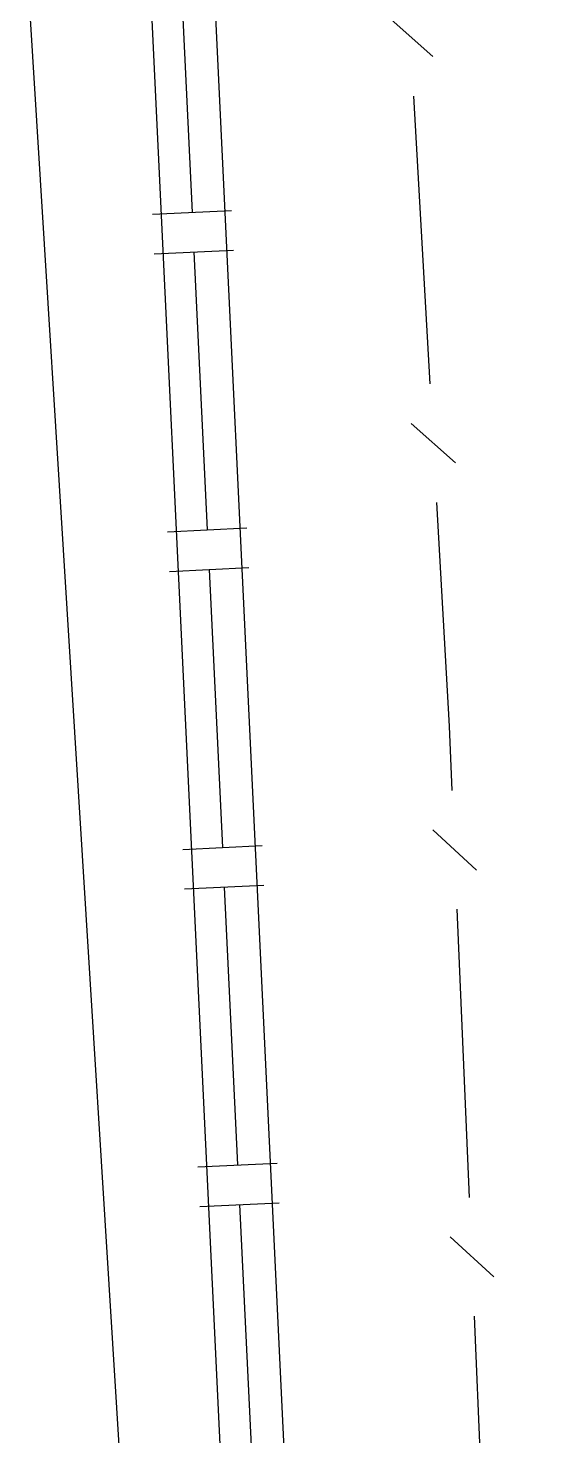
# Model space of a CAD drawing. Header units: metres. Extents: x -3947 to -3704, y 4976 to 6609.
# Drawn here: x -3879.65 to -3872.99, y 6360.59 to 6378.33 of the extents above; entities that cross this region are included whole.
import ezdxf

# ---------------------------------------------------------------- set-up
doc = ezdxf.new("R2010")
doc.units = ezdxf.units.M
doc.header["$MEASUREMENT"] = 0
for name, color, linetype, lineweight in [('Водосток', 7, 'Continuous', 25), ('Газопровод', 7, 'Continuous', 25), ('Кабель связи', 7, 'Continuous', 25)]:
    doc.layers.add(name, color=color, linetype=linetype, lineweight=lineweight)

msp = doc.modelspace()

# ---------------------------------------------------------------- linework, layer by layer
at = {"layer": 'Водосток', "linetype": 'Continuous'}
msp.add_line((-3879.647, 6378.845), (-3877.021, 6336.634), dxfattribs=at)
at = {"layer": 'Газопровод', "linetype": 'Continuous'}
for p, q in [((-3877.751, 6379.511), (-3877.583, 6376.008)), ((-3878.082, 6375.985), (-3877.084, 6376.032)), ((-3878.059, 6375.485), (-3877.06, 6375.533)), ((-3877.559, 6375.509), (-3877.392, 6372.006)), ((-3877.891, 6371.982), (-3876.892, 6372.03)), ((-3877.867, 6371.483), (-3876.868, 6371.531)), ((-3877.368, 6371.507), (-3877.2, 6368.004)), ((-3877.699, 6367.98), (-3876.701, 6368.028)), ((-3877.676, 6367.481), (-3876.677, 6367.528)), ((-3877.176, 6367.505), (-3877.008, 6364.002)), ((-3877.508, 6363.978), (-3876.509, 6364.026)), ((-3877.484, 6363.478), (-3876.485, 6363.526)), ((-3876.985, 6363.502), (-3876.817, 6359.999))]:
    msp.add_line(p, q, dxfattribs=at)
at = {"layer": 'Газопровод', "linetype": 'Continuous', "flags": 128}
msp.add_lwpolyline([(-3878.016, 6393.789), (-3872.987, 6288.345), (-3873.787, 6288.307), (-3878.816, 6393.751), (-3878.016, 6393.789)], dxfattribs=at)
at = {"layer": 'Кабель связи', "linetype": 'Continuous'}
for p, q in [((-3874.551, 6377.973), (-3875.111, 6378.473)), ((-3874.584, 6373.847), (-3874.789, 6377.474)), ((-3874.262, 6372.849), (-3874.821, 6373.348)), ((-3873.998, 6367.719), (-3874.55, 6368.226)), ((-3874.088, 6363.594), (-3874.242, 6367.224)), ((-3873.78, 6362.591), (-3874.332, 6363.098)), ((-3873.87, 6358.466), (-3874.024, 6362.095))]:
    msp.add_line(p, q, dxfattribs=at)
at = {"layer": 'Кабель связи', "linetype": 'Continuous', "flags": 128}
msp.add_lwpolyline([(-3874.306, 6368.722), (-3874.34, 6369.533), (-3874.499, 6372.35)], dxfattribs=at)

doc.saveas('drawing.dxf')
